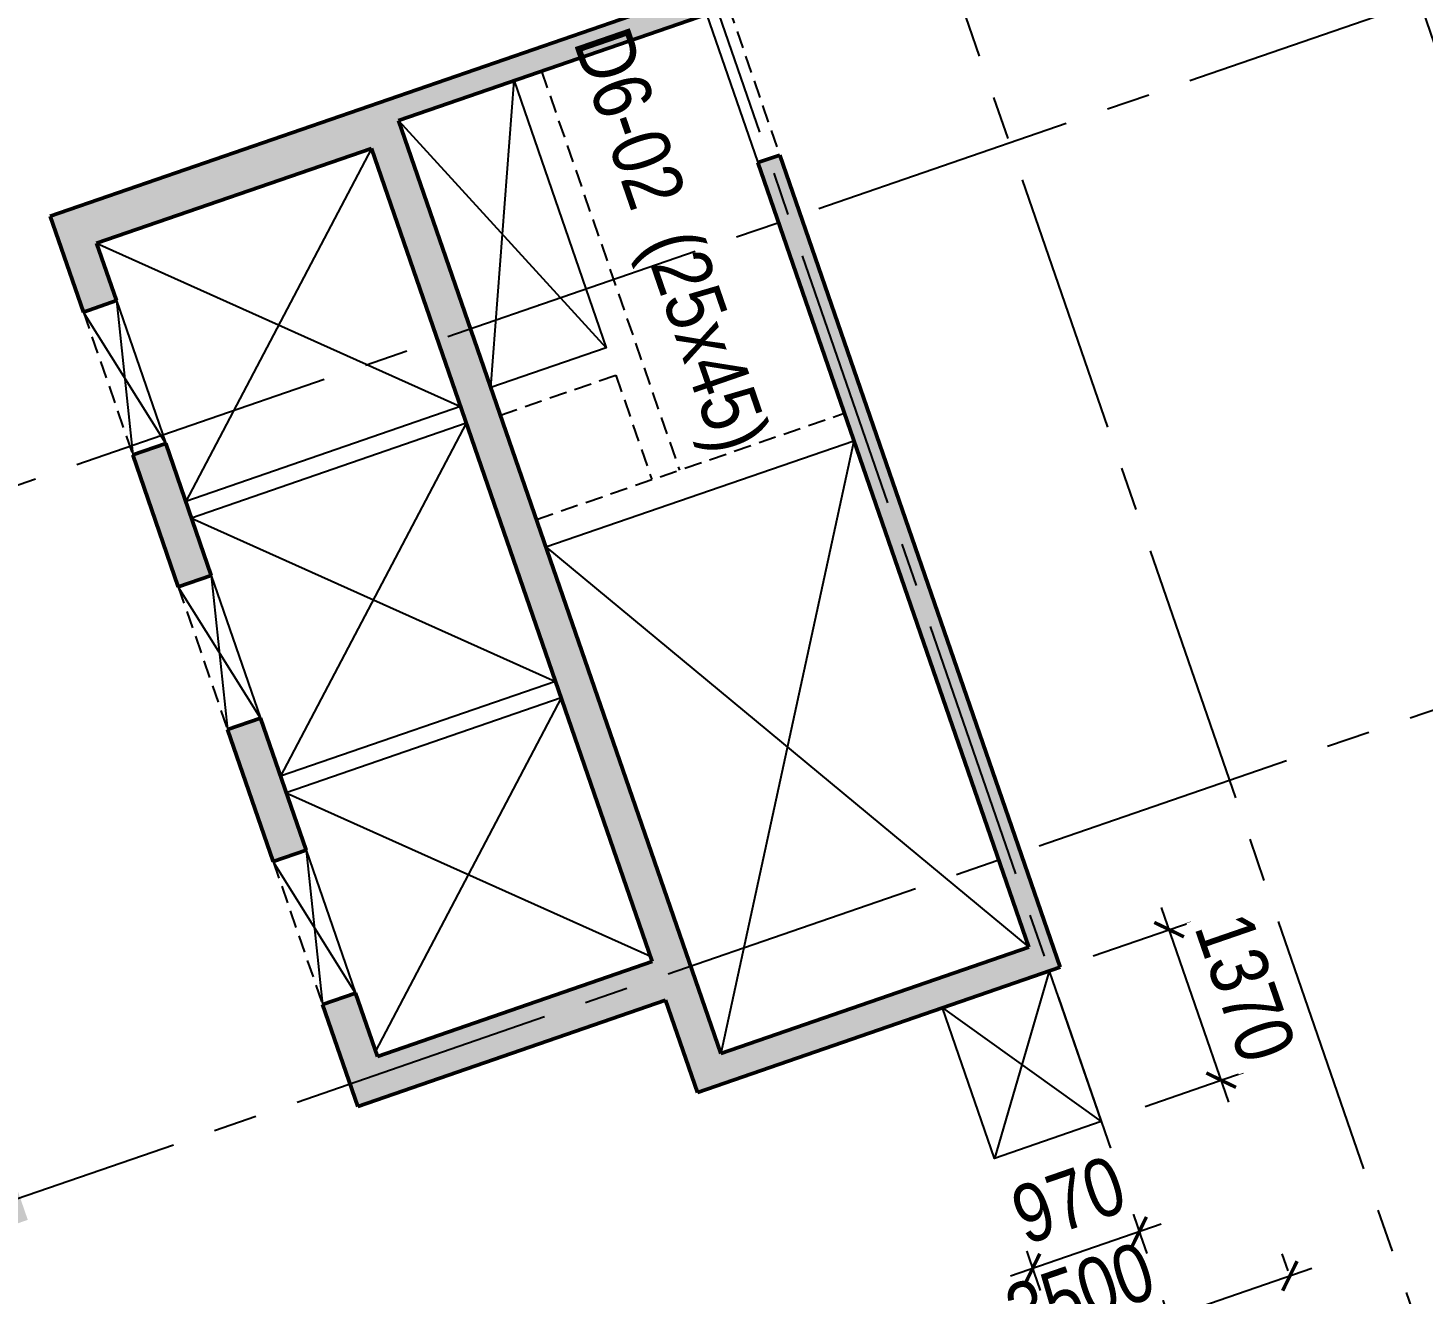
# Model space of a CAD drawing. Header units: millimetres. Extents: x -80883 to 1826631, y -376836 to 309394.
# Drawn here: x 1542624 to 1554620, y -307117 to -296226 of the extents above; entities that cross this region are included whole.
import ezdxf
from ezdxf.enums import TextEntityAlignment as Align

# ---------------------------------------------------------------- set-up
doc = ezdxf.new("R2010")
doc.units = ezdxf.units.MM
doc.header["$LTSCALE"] = 100
doc.header["$PDMODE"] = 32
doc.header["$PDSIZE"] = 2.5
doc.linetypes.add('CENTER2', pattern=[1.125, 0.75, -0.125, 0.125, -0.125])
doc.linetypes.add('DASHED', pattern=[4.5, 3, -1.5])
for name, color, linetype in [('ccu11-Khuat', 9, 'DASHED'), ('ccu11-Thay', 7, 'Continuous'), ('ccu12-Manh', 8, 'Continuous'), ('ccu12-Text', 31, 'Continuous'), ('ccu12-Truc', 13, 'CENTER2'), ('KC2-DIM', 251, 'Continuous'), ('xref.asix of  podium$0$xref.asix of  podium$0$KT-Hatch', 251, 'Continuous')]:
    doc.layers.add(name, color=color, linetype=linetype)
doc.layers.add('ccu12-Tencaukien', color=9, linetype='Continuous', lineweight=15)
doc.layers.add('xref.asix of  podium$0$xref.asix of  podium$0$ST_MBDV Cot vach 220805$0$KT-Net cot vach', color=6, linetype='Continuous', lineweight=50)
doc.styles.add('Arial Narrow', font='ARIALN.TTF')
doc.dimstyles.new('ccu12-200', dxfattribs={"dimscale": 200, "dimtxt": 2.5, "dimasz": 1, "dimexe": 1, "dimexo": 2, "dimgap": 1, "dimtad": 1, "dimdec": 0, "dimrnd": 5, "dimdsep": 46, "dimtxsty": 'Arial Narrow', "dimblk": 'ARCHTICK', "dimcen": -1, "dimdle": 1, "dimclrd": 256, "dimclre": 256, "dimclrt": 3, "dimadec": 0, "dimazin": 2, "dimtfac": 0.1, "dimtdec": 0, "dimtmove": 0, "dimatfit": 1, "dimldrblk": 'ARCHTICK', "dimfxl": 1, "dimtvp": 0.8333333333333334, "dimtolj": 1, "dimtzin": 12, "dimarcsym": 0})

# ---------------------------------------------------------------- blocks, each defined once
blk = doc.blocks.new('Grid-ST-flat-3')
at = {"layer": 'ccu12-Truc', "ltscale": 30}
for p, q in [((354060.2251921427, -35261.67722702224), (370215.9049475128, -82056.07930523856)), ((352169.7243788355, -35914.36909527634), (368325.4041342058, -82708.77117349271)), ((373810.3320323362, -49513.02102186111), (349695.2078323849, -57838.72253210987)), ((375703.1355340295, -54995.47438727947), (343807.6216429826, -66007.34088114498))]:
    blk.add_line(p, q, dxfattribs=at)
blk = doc.blocks.new('LOI-B2-T1-PN')
at = {"layer": 'xref.asix of  podium$0$xref.asix of  podium$0$KT-Hatch'}
h = blk.add_hatch(dxfattribs=at)
h.set_pattern_fill('BTCT', color=256, scale=40)
h.set_pattern_definition([(49.99999999999999, (106559.8543703833, -42147.03074568091), (286.9040730403014, -25.10085399303804), [30, -330]), (355, (106559.8543703833, -42147.03074568091), (-55.50053344520001, 300.8768534800047), [24, -264]), (100.4514, (106583.7630423827, -42149.12248168094), (231.4037526856086, 275.7758168243814), [25.496076, -280.4568448]), (46.18420000000001, (106559.8543703833, -42067.03074568091), (426.8964194502578, -66.20760573160723), [45, -495]), (96.6356, (106595.4290683826, -42072.54806848092), (373.8650822194813, 389.6471483601767), [38.2441152, -420.6852]), (351.1842, (106559.8543703833, -42067.03074568091), (373.8647780534509, 389.6474403701299), [36, -396]), (21, (106599.8543703833, -42087.03074568091), (238.7628208473847, -161.0475562661355), [30, -330]), (326.0000000000001, (106599.8543703833, -42087.03074568091), (97.32613276863269, 290.0600180187412), [24, -264]), (71.4514, (106619.7512635828, -42100.45138808095), (336.089051432596, 129.012198683981), [25.496076, -280.4568448]), (37.50000000000001, (106559.8543703833, -42147.03074568091), (4.863942126916267, 133.1575415325246), [0, -260.8, 0, -268, 0, -265]), (7.499999999999999, (106559.8543703833, -42147.03074568091), (105.2278149768594, 157.7646847529441), [0, -152.8, 0, -254.8, 0, -101]), (327.5, (106470.6543703841, -42147.03074568091), (213.5289744689636, -9.021948693751902), [0, -100, 0, -312, 0, -414]), (317.5, (106430.6543703841, -42147.03074568091), (233.2744677369545, 40.04199293292709), [0, -130, 0, -207.2, 0, -294]), (45, (106559.8543703833, -42147.03074568091), (-106.0660171779821, 106.0660171779821), []), (45, (106630.5650483833, -42147.03074568091), (-106.0660171779821, 106.0660171779821), [])])
h.paths.add_polyline_path([(49433.65392537578, 3363.971816275036), (49622.7040067052, 3429.241003099829), (52034.40045988164, -3556.159502078313), (48915.07411792106, -4633.101084687049), (48640.94353325642, -3839.090743097011), (45994.24239462405, -4752.85935864388), (45691.49887049547, -3875.972566526849), (45975.0739924924, -3778.068786289543), (46163.59643967613, -4324.117936077528), (48526.72245631344, -3508.253100767964), (46111.76254379726, 3486.599908476695), (43748.63652715995, 2670.735073167132), (43919.0946075113, 2177.008775634924), (43635.51948551438, 2079.104995397851), (43350.84032822005, 2903.668935258873), (49116.867808813, 4894.379133414477), (49182.13699563942, 4705.32905208366), (46346.38577567576, 3726.291249711998), (49117.06275638728, -4298.884702786105), (51763.76389501966, -3385.116087239236)])
h.paths.add_polyline_path([(45550.82427813089, -2549.2432576383), (45267.24915613397, -2647.147037875606), (44875.63403518661, -1512.846549890004), (45159.20915718167, -1414.942769652931)], flags=17)
h.paths.add_polyline_path([(44734.95944282017, -186.1172410016879), (44451.38432082511, -284.0210212389939), (44059.76919987588, 850.2794667466078), (44343.34432187281, 948.1832469836809)], flags=17)
h.paths.add_polyline_path([(42855.74765053182, -4855.010368898511), (42572.17252853489, -4952.914149135584), (42759.82144065551, -5496.433132962091), (40396.69542402006, -6312.297968271887), (37981.73551150202, 682.555040972773), (40344.86152813933, 1498.419876282569), (40516.1931435538, 1002.163412788883), (40799.76826555072, 1100.067193025956), (40514.21557319327, 1927.161298848689), (37583.93931256398, 915.4889030647464), (40227.34137896611, -6741.039390838239), (43157.61763959541, -5729.366995054064)])
h.paths.add_polyline_path([(42431.49793617032, -3626.184840247501), (42147.92281417339, -3724.088620484574), (41756.30769322603, -2589.788132498972), (42039.88281522109, -2491.884352261899)], flags=17)
h.paths.add_polyline_path([(41615.63310086145, -1263.058823610656), (41332.05797886453, -1360.962603847962), (40940.4428579153, -226.6621158623602), (41224.01797991223, -128.7583356250543)], flags=17)
at = {"ltscale": 0.5}
for points in [[(47338.89869169029, 4068.954476753715), (48131.91931109945, 1771.995990066498), (47139.40639508492, 1429.33276302478)], [(46878.6754889877, 1265.261452838255), (44515.54947235039, 449.3966175308451)], [(46927.62737910612, 1123.473891840084), (44564.50136246951, 307.6090565305785)], [(47612.5660321794, 58.84123054385418), (50259.30912839319, 972.4882855381584)], [(47694.5403242968, -1097.86456379859), (45331.41430765949, -1913.729399106058)], [(47743.49221441546, -1239.652124796819), (45380.36619777861, -2055.516960106383)]]:
    blk.add_lwpolyline(points, dxfattribs=at)
at = {"layer": 'ccu11-Khuat', "ltscale": 0.5}
blk.add_line((47575.21129335393, 4150.540960284707), (48759.82455109782, 719.3471057733987), dxfattribs=at)
at = {"layer": 'ccu11-Khuat', "color": 6, "ltscale": 0.5}
for points in [[(49182.13699563779, 4705.32905208302), (49622.7040067052, 3429.241003099829)], [(43635.51948551554, 2079.104995394358), (44059.76919987681, 850.2794667433482)], [(44451.38432082557, -284.021021238761), (44875.63403518684, -1512.846549889771)], [(45267.2491561342, -2647.147037875839), (45691.49887049431, -3875.972566527314)]]:
    blk.add_lwpolyline(points, dxfattribs=at)
at = {"layer": 'ccu11-Khuat', "ltscale": 0.5}
for points in [[(47220.99287861562, 1193.020161361084), (48213.49494131166, 1535.679641314899), (48523.45610908023, 637.753493136086)], [(47530.99040205288, 295.1575790462084), (50177.73349826667, 1208.804634040513)]]:
    blk.add_lwpolyline(points, dxfattribs=at)
at = {"layer": 'ccu11-Thay', "color": 6, "ltscale": 0.5}
for points in [[(48993.08691430814, 4640.059865258751), (49433.65392537578, 3363.971816275036)], [(43919.09460751223, 2177.00877563213), (44343.34432187374, 948.1832469808869)], [(44734.95944282203, -186.1172410009895), (45159.20915718377, -1414.942769652233)], [(45550.82427813089, -2549.243257638416), (45975.07399249123, -3778.068786290009)]]:
    blk.add_lwpolyline(points, dxfattribs=at)
at = {"layer": 'ccu12-Manh', "ltscale": 0.5}
for points in [[(50259.30897807376, 972.4882336484152), (49117.06275638728, -4298.884702786105)], [(47612.76617612992, 58.91031958063832), (51763.76389501966, -3385.116087239236)]]:
    blk.add_lwpolyline(points, dxfattribs=at)
at = {"layer": 'KC2-DIM', "color": 252, "ltscale": 0.5}
for points in [[(47139.40639508446, 1429.332763024664), (47338.89869169029, 4068.954476753715)], [(46346.38577567576, 3726.291249711998), (48131.91931109945, 1771.995990066498)], [(46111.76254379726, 3486.599908476695), (44515.54947235039, 449.3966175308451)], [(43748.63652715995, 2670.735073167132), (46878.67548898817, 1265.261452838429)], [(46927.62737910612, 1123.473891840084), (45331.41430765926, -1913.729399105767)], [(44564.50136246881, 307.6090565305203), (47694.54032429704, -1097.864563798183)], [(47743.49221441615, -1239.652124796528), (46147.27914296929, -4276.855415742379)], [(45380.36619777884, -2055.516960106092), (48510.40515960706, -3460.990580434795)]]:
    blk.add_lwpolyline(points, dxfattribs=at)
at = {"layer": 'KC2-DIM', "ltscale": 0.5}
for points in [[(43919.094607512, 2177.008775632479), (44059.76919987658, 850.2794667436974)], [(44343.3443218735, 948.1832469813526), (43635.51948551531, 2079.104995394708)], [(44734.95944282203, -186.1172410005238), (44875.63403518661, -1512.846549889422)], [(45159.20915718353, -1414.942769651767), (44451.38432082511, -284.0210212384118)], [(45550.82427813066, -2549.243257637951), (45691.49887049408, -3875.972566526965)], [(45975.073992491, -3778.068786289659), (45267.24915613397, -2647.147037875489)]]:
    blk.add_lwpolyline(points, dxfattribs=at)
at = {"layer": 'xref.asix of  podium$0$xref.asix of  podium$0$ST_MBDV Cot vach 220805$0$KT-Net cot vach', "extrusion": (-3.35282951705558e-09, 1.998521292752062e-08, 0.9999999999999999)}
for p, q in [((49116.867808813, 4894.379133414477), (43350.84032822005, 2903.668935258873)), ((49182.13699563942, 4705.32905208366), (46346.38577567576, 3726.291249711998)), ((46346.38577567576, 3726.291249711998), (49117.06275638728, -4298.884702786105)), ((46111.76254379726, 3486.599908476695), (43748.63652715995, 2670.735073167132)), ((48526.72245631344, -3508.253100767964), (46111.76254379726, 3486.599908476695)), ((51763.76389501966, -3385.116087239236), (49433.65392537578, 3363.971816275036)), ((52034.40045988164, -3556.159502078313), (49622.7040067052, 3429.241003099829)), ((49117.06275638728, -4298.884702786105), (51763.76389501966, -3385.116087239236)), ((46163.59643967613, -4324.117936077528), (48526.72245631344, -3508.253100767964)), ((48915.07411792106, -4633.101084687049), (52034.40045988164, -3556.159502078313)), ((45975.0739924924, -3778.068786289543), (46163.59643967613, -4324.117936077528)), ((45691.49887049547, -3875.972566526849), (45994.24239462405, -4752.85935864388)), ((45994.24239462405, -4752.85935864388), (48640.94353325642, -3839.090743097011)), ((48915.07411792106, -4633.101084687049), (48640.94353325642, -3839.090743097011))]:
    blk.add_line(p, q, dxfattribs=at)
at = {"layer": 'xref.asix of  podium$0$xref.asix of  podium$0$ST_MBDV Cot vach 220805$0$KT-Net cot vach', "color": 6}
for p, q in [((49433.65392537578, 3363.971816275036), (49622.7040067052, 3429.241003099829)), ((43919.0946075113, 2177.008775634924), (43635.51948551438, 2079.104995397851)), ((44343.34432187281, 948.1832469836809), (44059.76919987588, 850.2794667466078)), ((44734.95944282017, -186.1172410016879), (44451.38432082511, -284.0210212389939)), ((45159.20915718167, -1414.942769652931), (44875.63403518661, -1512.846549890004)), ((45550.82427813089, -2549.2432576383), (45267.24915613397, -2647.147037875606))]:
    blk.add_line(p, q, dxfattribs=at)
at = {"layer": 'xref.asix of  podium$0$xref.asix of  podium$0$ST_MBDV Cot vach 220805$0$KT-Net cot vach', "color": 6, "extrusion": (-3.35282951705558e-09, 1.998521292752062e-08, 0.9999999999999999)}
for p, q in [((43350.84032822005, 2903.668935258873), (43635.51948551438, 2079.104995397851)), ((43748.63652715995, 2670.735073167132), (43919.0946075113, 2177.008775634924)), ((44059.76919987588, 850.2794667466078), (44451.38432082511, -284.0210212389939)), ((44343.34432187281, 948.1832469836809), (44734.95944282017, -186.1172410016879)), ((45159.20915718167, -1414.942769652931), (45550.82427813089, -2549.2432576383)), ((44875.63403518661, -1512.846549890004), (45267.24915613397, -2647.147037875606))]:
    blk.add_line(p, q, dxfattribs=at)
at = {"layer": 'xref.asix of  podium$0$xref.asix of  podium$0$ST_MBDV Cot vach 220805$0$KT-Net cot vach'}
blk.add_line((45975.0739924924, -3778.068786289543), (45691.49887049547, -3875.972566526849), dxfattribs=at)
blk = doc.blocks.new('*U693')
at = {"layer": 'ccu12-Tencaukien', "color": 8, "ltscale": 10000}
blk.add_line((360.6565736538532, -155.3215232637356), (354.4065714950475, -155.3215232637356), dxfattribs=at)
at = {"layer": 'ccu12-Text', "color": 2, "style": 'Arial Narrow', "width": 0.8}
blk.add_attdef('SH', text='', height=300, dxfattribs=at).set_placement((275.6048113084853, 5.864471777974813), align=Align.BOTTOM_RIGHT)
at = {"layer": 'ccu12-Text', "color": 31, "style": 'Arial Narrow', "width": 0.8}
for tag, p in [('(', (507.5315725744504, -75.41116959831947)), ('KT', (632.605666770517, -75.41116959831947)), (')', (962.8971199221714, -75.41116959831947))]:
    blk.add_attdef(tag, text='', height=250, dxfattribs=at).set_placement(p, align=Align.BOTTOM_LEFT)
blk = doc.blocks.new('_ARCHTICK')
at = {"color": 0, "linetype": 'ByBlock', "const_width": 0.15}
blk.add_lwpolyline([(-0.5, -0.5), (0.5, 0.5)], dxfattribs=at)
blk = doc.blocks.new('*D1015')
at = {"layer": 'Defpoints', "color": 0, "ltscale": 0.5, "transparency": 16777216}
for p in [(1552436.442573245, -303982.2102318829), (1551405.202625744, -304338.246808109, -1.568841413467194e-08), (1551852.300575432, -305633.2409097001, -1.568841413467194e-08)]:
    blk.add_point(p, dxfattribs=at)
at = {"layer": 'KC2-DIM', "lineweight": -2, "ltscale": 0.5, "transparency": 16777216}
for p, q in [((1552948.810187072, -305466.2542500123), (1552371.172909106, -303793.1603153445)), ((1551783.302458821, -304207.7074798308), (1552625.492489783, -303916.9405677438)), ((1552230.400408509, -305502.7015814219), (1553072.590439471, -305211.9346693348))]:
    blk.add_line(p, q, dxfattribs=at)
at = {"layer": 'KC2-DIM', "lineweight": -2, "ltscale": 0.5, "transparency": 16777216, "xscale": 200, "yscale": 200, "zscale": 200}
for p, rotation in [((1552436.442573245, -303982.2102318829), 109.0472826137287), ((1552883.540522933, -305277.2043334739), 289.0472826137287)]:
    blk.add_blockref('_ARCHTICK', p, dxfattribs=dict(at, rotation=rotation))
at = {"layer": 'KC2-DIM', "color": 3, "ltscale": 0.5, "transparency": 16777216, "insert": (1553090.350916416, -304481.1252999718), "char_height": 500, "attachment_point": 5, "rotation": 289.0472826137287, "style": 'Arial Narrow', "bg_fill": 3, "box_fill_scale": 1.1, "bg_fill_color": 256, "bg_fill_true_color": 13158600, "bg_fill_transparency": 0}
blk.add_mtext('\\A1;1370', dxfattribs=at)
blk = doc.blocks.new('*D1018')
at = {"layer": 'Defpoints', "color": 0, "ltscale": 0.5, "transparency": 16777216}
for p in [(1551852.300575433, -305633.2409097001, -1.568841413467194e-08), (1551262.427783879, -306896.9736845565)]:
    blk.add_point(p, dxfattribs=at)
at = {"layer": 'KC2-DIM', "lineweight": -2, "ltscale": 0.5, "transparency": 16777216}
for p, q in [((1551982.842131598, -306011.3399735892), (1552244.588776078, -306769.4599482592)), ((1551065.951917482, -306327.9032418311), (1551327.698561962, -307086.0232165011)), ((1552368.367529939, -306515.1396382318), (1551073.378251934, -306962.2444626394))]:
    blk.add_line(p, q, dxfattribs=at)
at = {"layer": 'KC2-DIM', "lineweight": -2, "ltscale": 0.5, "transparency": 16777216, "xscale": 200, "yscale": 200, "zscale": 200}
for p, rotation in [((1552179.317997995, -306580.4104163147), 19.04762021950008), ((1551262.427783879, -306896.9736845565), 199.0476202195)]:
    blk.add_blockref('_ARCHTICK', p, dxfattribs=dict(at, rotation=rotation))
at = {"layer": 'KC2-DIM', "color": 3, "ltscale": 0.5, "transparency": 16777216, "insert": (1551572.288372412, -306308.3335576103), "char_height": 500, "attachment_point": 5, "rotation": 19.04762021950004, "style": 'Arial Narrow', "bg_fill": 3, "box_fill_scale": 1.1, "bg_fill_color": 256, "bg_fill_true_color": 13158600, "bg_fill_transparency": 0}
blk.add_mtext('\\A1;970', dxfattribs=at)
at = {"layer": 'Defpoints', "color": 0, "ltscale": 0.5, "transparency": 16777216}
blk.add_point((1550935.410361316, -305949.804177942, -1.568841413467194e-08), dxfattribs=at)
blk = doc.blocks.new('*D1221')
at = {"layer": 'Defpoints', "color": 0, "ltscale": 0.5, "transparency": 16777216}
for p in [(1553589.583044384, -307294.5660065289), (1550166.079084803, -308103.3136007272), (1550281.206618101, -308436.7767672979)]:
    blk.add_point(p, dxfattribs=at)
at = {"layer": 'KC2-DIM', "lineweight": -2, "ltscale": 0.5, "transparency": 16777216}
for p, q in [((1553459.044671724, -306916.4658435251), (1553409.186324757, -306772.0527584562)), ((1553663.505592588, -306895.8336536285), (1549977.029003301, -308168.5827870569)), ((1550150.668245442, -308058.6766042942), (1550100.809898474, -307914.2635192252))]:
    blk.add_line(p, q, dxfattribs=at)
at = {"layer": 'KC2-DIM', "lineweight": -2, "ltscale": 0.5, "transparency": 16777216, "xscale": 200, "yscale": 200, "zscale": 200}
for p, rotation in [((1553474.455511086, -306961.1028399582), 19.04713780301868), ((1550166.079084803, -308103.3136007272), 199.0471378030187)]:
    blk.add_blockref('_ARCHTICK', p, dxfattribs=dict(at, rotation=rotation))
at = {"layer": 'KC2-DIM', "color": 3, "ltscale": 0.5, "transparency": 16777216, "insert": (1551671.686402939, -307101.8484764872), "char_height": 500, "attachment_point": 5, "rotation": 19.0471378030187, "style": 'Arial Narrow', "bg_fill": 3, "box_fill_scale": 1.1, "bg_fill_color": 256, "bg_fill_true_color": 13158600, "bg_fill_transparency": 0}
blk.add_mtext('\\A1;3500', dxfattribs=at)
blk = doc.blocks.new('*D1260')
at = {"layer": 'Defpoints', "color": 0, "ltscale": 0.5, "transparency": 16777216}
for p in [(1555386.89088937, -294388.623543972), (1554184.382068889, -294798.0314679412), (1556192.619216949, -296755.2006522798)]:
    blk.add_point(p, dxfattribs=at)
at = {"layer": 'KC2-DIM', "lineweight": -2, "ltscale": 0.5, "transparency": 16777216}
for p, q in [((1555008.235078916, -294517.5412588498), (1553995.054163661, -294862.4903253802)), ((1555054.569253906, -297353.9364814761), (1554119.92321145, -294608.7035627142)), ((1555813.963406495, -296884.1183671576), (1554800.78249124, -297229.0674336879))]:
    blk.add_line(p, q, dxfattribs=at)
at = {"layer": 'KC2-DIM', "lineweight": -2, "ltscale": 0.5, "transparency": 16777216, "xscale": 200, "yscale": 200, "zscale": 200}
for p, rotation in [((1554184.382068889, -294798.0314679412), 108.8017305324802), ((1554990.110396468, -297164.608576249), 288.8017305324802)]:
    blk.add_blockref('_ARCHTICK', p, dxfattribs=dict(at, rotation=rotation))
at = {"layer": 'KC2-DIM', "color": 3, "ltscale": 0.5, "transparency": 16777216, "insert": (1555018.238423482, -295834.5837860871), "char_height": 500, "attachment_point": 5, "rotation": 288.8017305324802, "style": 'Arial Narrow', "bg_fill": 3, "box_fill_scale": 1.1, "bg_fill_color": 256, "bg_fill_true_color": 13158600, "bg_fill_transparency": 0}
blk.add_mtext('\\A1;2500', dxfattribs=at)
blk = doc.blocks.new('*D1061')
at = {"layer": 'Defpoints', "color": 0, "ltscale": 0.5, "transparency": 16777216}
for p in [(52971.11134403702, -3232.756466610879), (51939.87139653671, -3588.793042837064, -1.568841413467194e-08), (52386.96934622456, -4883.787144428177, -1.568841413467194e-08)]:
    blk.add_point(p, dxfattribs=at)
at = {"layer": 'KC2-DIM', "lineweight": -2, "ltscale": 0.5, "transparency": 16777216}
for p, q in [((53483.47895786398, -4716.800484740374), (52905.84167989792, -3043.706550072498)), ((52317.97122961347, -3458.253714558859), (53160.16126057541, -3167.486802471776)), ((52765.06917930132, -4753.247816149973), (53607.25921026326, -4462.48090406289))]:
    blk.add_line(p, q, dxfattribs=at)
at = {"layer": 'KC2-DIM', "lineweight": -2, "ltscale": 0.5, "transparency": 16777216, "xscale": 200, "yscale": 200, "zscale": 200}
for p, rotation in [((52971.11134403702, -3232.756466610879), 109.0472826137287), ((53418.20929372488, -4527.750568201993), 289.0472826137287)]:
    blk.add_blockref('_ARCHTICK', p, dxfattribs=dict(at, rotation=rotation))
at = {"layer": 'KC2-DIM', "color": 3, "ltscale": 0.5, "transparency": 16777216, "insert": (53625.01968720817, -3731.671534699604), "char_height": 500, "attachment_point": 5, "rotation": 289.0472826137287, "style": 'Arial Narrow', "bg_fill": 3, "box_fill_scale": 1.1, "bg_fill_color": 256, "bg_fill_true_color": 13158600, "bg_fill_transparency": 0}
blk.add_mtext('\\A1;1370', dxfattribs=at)
blk = doc.blocks.new('*D1066')
at = {"layer": 'Defpoints', "color": 0, "ltscale": 0.5, "transparency": 16777216}
for p in [(52386.96934622457, -4883.787144428177, -1.568841413467194e-08), (51797.09655467066, -6147.519919284779)]:
    blk.add_point(p, dxfattribs=at)
at = {"layer": 'KC2-DIM', "lineweight": -2, "ltscale": 0.5, "transparency": 16777216}
for p, q in [((52517.51090239036, -5261.886208317275), (52779.25754686987, -6020.00618298745)), ((51600.62068827404, -5578.449476559155), (51862.36733275355, -6336.56945122933)), ((52903.03630073152, -5765.685872960004), (51608.04702272611, -6212.790697367676))]:
    blk.add_line(p, q, dxfattribs=at)
at = {"layer": 'KC2-DIM', "lineweight": -2, "ltscale": 0.5, "transparency": 16777216, "xscale": 200, "yscale": 200, "zscale": 200}
for p, rotation in [((52713.98676878698, -5830.956651042899), 19.04762021950008), ((51797.09655467066, -6147.519919284779), 199.0476202195)]:
    blk.add_blockref('_ARCHTICK', p, dxfattribs=dict(at, rotation=rotation))
at = {"layer": 'KC2-DIM', "color": 3, "ltscale": 0.5, "transparency": 16777216, "insert": (52106.95714320416, -5558.879792338503), "char_height": 500, "attachment_point": 5, "rotation": 19.04762021950004, "style": 'Arial Narrow', "bg_fill": 3, "box_fill_scale": 1.1, "bg_fill_color": 256, "bg_fill_true_color": 13158600, "bg_fill_transparency": 0}
blk.add_mtext('\\A1;970', dxfattribs=at)
at = {"layer": 'Defpoints', "color": 0, "ltscale": 0.5, "transparency": 16777216}
blk.add_point((51470.07913210825, -5200.350412670057, -1.568841413467194e-08), dxfattribs=at)
blk = doc.blocks.new('LOMO-PODIUM-PN')
at = {"layer": 'ccu11-Thay', "ltscale": 0.5, "elevation": -1.568841413467194e-08}
blk.add_lwpolyline([(51022.98253549938, -3905.349663806788), (51939.87541928538, -3588.794095466728), (52386.96934623574, -4883.787144424336), (51470.0764753439, -5200.342717438645), (51022.98254068219, -3905.349646094022)], dxfattribs=at)
at = {"layer": 'KC2-DIM', "color": 252, "ltscale": 0.5}
dim = blk.add_linear_dim(base=(52971.11134403702, -3232.756466610879), p1=(52386.96934622456, -4883.787144428177, -1.568841413467194e-08), p2=(51939.87139653671, -3588.79304283706, -1.568841413467194e-08), angle=109.04728261372841, dimstyle='ccu12-200', override={"dimfxl": 150, "dimtfill": 1}, dxfattribs=at)
dim.commit()
dim.dimension.update_dxf_attribs({"geometry": '*D1061', "text_midpoint": (53194.66031888095, -3880.25351740644), "dimtype": 129})
dim = blk.add_linear_dim(base=(51797.09655467066, -6147.519919284779), p1=(52386.96934622456, -4883.787144428177, -1.568841413467194e-08), p2=(51470.07913210825, -5200.350412670057, -1.568841413467194e-08), angle=199.0476202195, dimstyle='ccu12-200', override={"dimfxl": 150, "dimtfill": 1}, dxfattribs=at)
dim.commit()
dim.dimension.update_dxf_attribs({"geometry": '*D1066', "text_midpoint": (52255.54166172881, -5989.238285163843), "dimtype": 129})
for p, q in [((51939.87541928538, -3588.794095466787, -1.568841413467194e-08), (51470.0764753439, -5200.342717438645, -1.568841413467194e-08)), ((51022.98254068219, -3905.349646094022, -1.568841413467194e-08), (52386.96934623574, -4883.787144424336, -1.568841413467194e-08))]:
    blk.add_line(p, q, dxfattribs=at)

msp = doc.modelspace()

# ---------------------------------------------------------------- linework, layer by layer
at = {"layer": 'ccu11-Thay', "ltscale": 0.5, "elevation": -1.568841413467194e-08}
msp.add_lwpolyline([(1550488.313764707, -304654.8034290787), (1551405.206648493, -304338.2478607387), (1551852.300575444, -305633.2409096963), (1550935.407704552, -305949.7964827106), (1550488.31376989, -304654.803411366)], dxfattribs=at)

# ---------------------------------------------------------------- block references
for name, p in [('Grid-ST-flat-3', (1190502.748393996, -243129.7985158589)), ('LOI-B2-T1-PN', (1499465.331229208, -300749.4537652719))]:
    msp.add_blockref(name, p)
at = {"layer": 'ccu12-Tencaukien', "extrusion": (-9.80437330037572e-07, -4.376655619254602e-07, 0.9999999999994236)}
ref = msp.add_blockref('*U693', (1547511.39888366, -298099.9492171746, -0.1015875760707414), dxfattribs=dict(at, xscale=1.815893337873054, yscale=1.815893337873054, zscale=1.815893337873054, rotation=249.4698337379082))
ref.add_attrib('KT', '(25x45)', dxfattribs={"color": 31, "extrusion": (-9.80437330037572e-07, -4.376655619254602e-07, 0.9999999999994236), "height": 499.9999999999999, "rotation": 289.0210070006092, "style": 'Arial Narrow'}).set_placement((1547768.35884262, -298126.128977111, -1.387547619796488), align=Align.BOTTOM_LEFT)
ref.add_attrib('SH', 'D6-02', dxfattribs={"color": 2, "extrusion": (-9.80437330037572e-07, -4.376655619254602e-07, 0.9999999999994236), "height": 499.9999999999999, "rotation": 289.0210070006092, "style": 'Arial Narrow'}).set_placement((1547676.959682501, -297871.0922313905, -1.387336537625674), align=Align.BOTTOM_RIGHT)

# ---------------------------------------------------------------- next in the draw order: dimensions: what is measured, and where the dimension line sits
at = {"layer": 'KC2-DIM', "ltscale": 0.5}
dim = msp.add_aligned_dim(p1=(1556192.619216949, -296755.2006522798), p2=(1555386.89088937, -294388.6235439721), distance=1270.2922150212553, dimstyle='ccu12-200', override={"dimfxl": 150, "dimtfill": 1}, dxfattribs=at)
dim.commit()
dim.dimension.update_dxf_attribs({"geometry": '*D1260', "text_midpoint": (1555018.238423482, -295834.5837860871)})
at = {"layer": 'KC2-DIM', "color": 252, "ltscale": 0.5}
dim = msp.add_linear_dim(base=(1552436.442573245, -303982.2102318829), p1=(1551852.300575432, -305633.2409097001, -1.568841413467194e-08), p2=(1551405.202625745, -304338.246808109, -1.568841413467194e-08), angle=109.04728261369188, dimstyle='ccu12-200', override={"dimfxl": 150, "dimtfill": 1}, dxfattribs=at)
dim.commit()
dim.dimension.update_dxf_attribs({"geometry": '*D1015', "text_midpoint": (1552659.991548089, -304629.7072826786), "dimtype": 161})

# ---------------------------------------------------------------- next in the draw order: dimensions: what is measured, and where the dimension line sits
dim = msp.add_linear_dim(base=(1551262.427783879, -306896.9736845565), p1=(1551852.300575432, -305633.2409097001, -1.568841413467194e-08), p2=(1550935.410361316, -305949.804177942, -1.568841413467194e-08), angle=199.04762021950899, dimstyle='ccu12-200', override={"dimfxl": 150, "dimtfill": 1}, dxfattribs=at)
dim.commit()
dim.dimension.update_dxf_attribs({"geometry": '*D1018', "text_midpoint": (1551720.872890937, -306738.6920504357), "dimtype": 161})

# ---------------------------------------------------------------- next in the draw order: linework, layer by layer
for p, q in [((1551405.206648493, -304338.2478607387, -1.568841413467194e-08), (1550935.407704552, -305949.7964827106, -1.568841413467194e-08)), ((1550488.31376989, -304654.803411366, -1.568841413467194e-08), (1551852.300575444, -305633.2409096963, -1.568841413467194e-08))]:
    msp.add_line(p, q, dxfattribs=at)

# ---------------------------------------------------------------- next in the draw order: dimensions: what is measured, and where the dimension line sits
at = {"layer": 'KC2-DIM', "ltscale": 0.5}
dim = msp.add_aligned_dim(p1=(1553589.583044384, -307294.5660065289), p2=(1550281.206618101, -308436.7767672979), distance=-352.7775962028906, dimstyle='ccu12-200', override={"dimfxl": 150, "dimtfill": 1}, dxfattribs=at)
dim.commit()
dim.dimension.update_dxf_attribs({"geometry": '*D1221', "text_midpoint": (1551671.686402939, -307101.8484764872)})

# ---------------------------------------------------------------- next in the draw order: block references
at = {"layer": 'ccu11-Thay'}
msp.add_blockref('LOMO-PODIUM-PN', (1499465.331229208, -300749.4537652719), dxfattribs=at)

doc.saveas('drawing.dxf')
